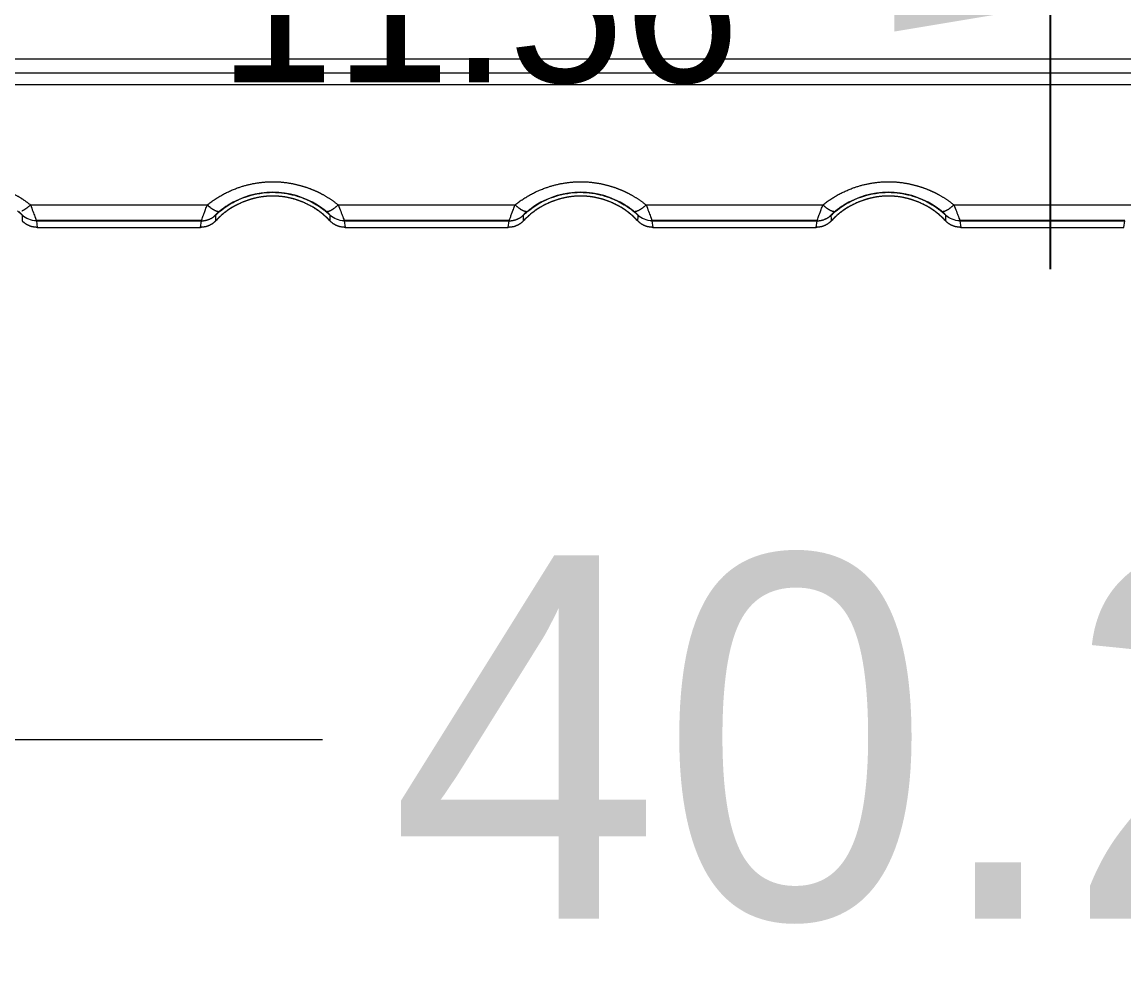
# Model space of a CAD drawing. Extents: x -778 to -614, y -2061 to -1833.
# Drawn here: x -686.39 to -675.78, y -1899.76 to -1890.55 of the extents above; entities that cross this region are included whole.
import ezdxf

# ---------------------------------------------------------------- set-up
doc = ezdxf.new("R2010")
doc.units = 0
doc.header["$MEASUREMENT"] = 0
doc.layers.add('3', color=7, linetype='Continuous')
doc.layers.add('TOP', color=7, linetype='Continuous')
doc.dimstyles.get("Standard").update_dxf_attribs({"dimtxt": 0.18, "dimasz": 0.18, "dimexe": 0.18, "dimexo": 0.0625, "dimgap": 0.09, "dimtad": 0, "dimtih": 1, "dimtoh": 1, "dimdec": 4, "dimzin": 0, "dimdsep": 46, "dimtxsty": 'Standard', "dimcen": 0.09, "dimadec": 0, "dimazin": 0, "dimtfac": 1, "dimtdec": 4, "dimtofl": 0, "dimtmove": 0, "dimatfit": 3, "dimfxl": 1, "dimtolj": 1, "dimtzin": 0, "dimarcsym": 0})

# ---------------------------------------------------------------- blocks, each defined once
blk = doc.blocks.new('*D78')
at = {"layer": 'Defpoints', "color": 0, "lineweight": 0}
for p in [(-688.046, -1885.07), (-676.489, -1885.071), (-676.489, -1890.391)]:
    blk.add_point(p, dxfattribs=at)
at = {"layer": 'TOP', "color": 92, "lineweight": -2}
for p, q in [((-688.046, -1886.658), (-688.046, -1892.931)), ((-676.489, -1886.659), (-676.489, -1892.931)), ((-686.546, -1890.391), (-686.026, -1890.391)), ((-677.989, -1890.391), (-678.51, -1890.391))]:
    blk.add_line(p, q, dxfattribs=at)
at = {"layer": 'TOP', "color": 92, "lineweight": 0}
for points in [[(-686.546, -1890.141), (-686.546, -1890.641), (-688.046, -1890.391)], [(-677.989, -1890.141), (-677.989, -1890.641), (-676.489, -1890.391)]]:
    blk.add_solid(points, dxfattribs=at)
at = {"layer": 'TOP', "color": 6, "lineweight": 0, "insert": (-682.268, -1890.391), "char_height": 1.5, "attachment_point": 5}
blk.add_mtext('\\A1; 11.56 ', dxfattribs=at)
blk = doc.blocks.new('*D82')
at = {"color": 0, "linetype": 'Continuous', "lineweight": 0}
for p, q in [((-697.091, -1877.465), (-697.091, -1897.642)), ((-656.891, -1877.465), (-656.891, -1897.642)), ((-696.911, -1897.462), (-683.498, -1897.462)), ((-657.071, -1897.462), (-670.485, -1897.462))]:
    blk.add_line(p, q, dxfattribs=at)
for points in [[(-696.911, -1897.432), (-696.911, -1897.492), (-697.091, -1897.462)], [(-657.071, -1897.432), (-657.071, -1897.492), (-656.891, -1897.462)]]:
    blk.add_solid(points, dxfattribs=at)
at = {"layer": 'Defpoints', "color": 0, "linetype": 'Continuous', "lineweight": 0}
for p in [(-697.091, -1877.402), (-656.891, -1877.402), (-656.891, -1897.462)]:
    blk.add_point(p, dxfattribs=at)
at = {"color": 0, "linetype": 'Continuous', "lineweight": 0, "insert": (-676.991, -1897.462), "char_height": 3.5, "attachment_point": 5}
blk.add_mtext('\\A1;40.20', dxfattribs=at)

msp = doc.modelspace()

# ---------------------------------------------------------------- linework, layer by layer
at = {"layer": '3', "color": 18, "linetype": 'Continuous', "lineweight": 0}
for p, q in [((-663.175, -1890.908), (-696.65, -1890.908)), ((-696.634, -1891.04), (-663.198, -1891.04)), ((-663.175, -1891.155), (-696.619, -1891.155)), ((-686.421, -1892.374), (-686.374, -1892.423)), ((-686.31, -1892.311), (-684.606, -1892.311)), ((-684.495, -1892.374), (-684.543, -1892.424)), ((-683.409, -1892.423), (-683.457, -1892.374)), ((-683.346, -1892.311), (-681.642, -1892.311)), ((-681.531, -1892.374), (-681.578, -1892.424)), ((-680.445, -1892.423), (-680.492, -1892.374)), ((-680.381, -1892.311), (-678.677, -1892.311)), ((-678.566, -1892.374), (-678.613, -1892.424)), ((-677.48, -1892.423), (-677.527, -1892.374)), ((-677.416, -1892.311), (-675.712, -1892.311)), ((-684.663, -1892.461), (-686.254, -1892.461)), ((-686.253, -1892.464), (-686.245, -1892.528)), ((-686.253, -1892.464), (-684.664, -1892.464)), ((-684.672, -1892.528), (-684.664, -1892.464)), ((-681.698, -1892.461), (-683.289, -1892.461)), ((-683.288, -1892.464), (-683.28, -1892.528)), ((-683.288, -1892.464), (-681.699, -1892.464)), ((-681.708, -1892.528), (-681.699, -1892.464)), ((-678.733, -1892.461), (-680.324, -1892.461)), ((-680.324, -1892.464), (-680.315, -1892.528)), ((-680.324, -1892.464), (-678.734, -1892.464)), ((-678.743, -1892.528), (-678.734, -1892.464)), ((-675.769, -1892.461), (-677.36, -1892.461)), ((-677.359, -1892.464), (-677.35, -1892.528)), ((-677.359, -1892.464), (-675.769, -1892.464)), ((-675.778, -1892.528), (-675.769, -1892.464))]:
    msp.add_line(p, q, dxfattribs=at)
at = {"layer": '3', "color": 213, "linetype": 'Continuous', "lineweight": 0}
for p, q in [((-686.245, -1892.528), (-684.672, -1892.528)), ((-686.245, -1892.528), (-684.672, -1892.528)), ((-683.28, -1892.528), (-681.708, -1892.528)), ((-683.28, -1892.528), (-681.708, -1892.528)), ((-680.315, -1892.528), (-678.743, -1892.528)), ((-680.315, -1892.528), (-678.743, -1892.528)), ((-677.35, -1892.528), (-675.778, -1892.528)), ((-677.35, -1892.528), (-675.778, -1892.528))]:
    msp.add_line(p, q, dxfattribs=at)
for points in [[(-686.394, -1892.368, 0), (-686.391, -1892.367, 0), (-686.388, -1892.366, 0), (-686.386, -1892.365, 0), (-686.383, -1892.364, 0), (-686.38, -1892.363, 0), (-686.378, -1892.361, 0), (-686.375, -1892.36, 0), (-686.372, -1892.358, 0), (-686.369, -1892.356, 0), (-686.366, -1892.355, 0), (-686.363, -1892.353, 0), (-686.36, -1892.351, 0), (-686.357, -1892.349, 0), (-686.354, -1892.347, 0), (-686.351, -1892.345, 0), (-686.348, -1892.343, 0), (-686.345, -1892.34, 0), (-686.342, -1892.338, 0), (-686.339, -1892.336, 0), (-686.336, -1892.333, 0), (-686.333, -1892.33, 0), (-686.33, -1892.328, 0), (-686.326, -1892.325, 0), (-686.323, -1892.322, 0), (-686.32, -1892.32, 0), (-686.317, -1892.317, 0), (-686.314, -1892.314, 0)], [(-684.606, -1892.311, 0), (-684.603, -1892.314, 0), (-684.6, -1892.317, 0), (-684.597, -1892.32, 0), (-684.594, -1892.322, 0), (-684.591, -1892.325, 0), (-684.587, -1892.328, 0), (-684.584, -1892.33, 0), (-684.581, -1892.333, 0), (-684.578, -1892.336, 0), (-684.575, -1892.338, 0), (-684.572, -1892.34, 0), (-684.569, -1892.343, 0), (-684.566, -1892.345, 0), (-684.563, -1892.347, 0), (-684.559, -1892.349, 0), (-684.557, -1892.351, 0), (-684.554, -1892.353, 0), (-684.551, -1892.355, 0), (-684.548, -1892.356, 0), (-684.545, -1892.358, 0), (-684.542, -1892.36, 0), (-684.539, -1892.361, 0), (-684.536, -1892.363, 0), (-684.534, -1892.364, 0), (-684.531, -1892.365, 0), (-684.528, -1892.366, 0), (-684.526, -1892.367, 0), (-684.523, -1892.368, 0), (-684.521, -1892.369, 0), (-684.518, -1892.37, 0), (-684.516, -1892.371, 0), (-684.513, -1892.372, 0), (-684.511, -1892.372, 0), (-684.509, -1892.373, 0), (-684.507, -1892.373, 0), (-684.504, -1892.373, 0), (-684.502, -1892.374, 0), (-684.5, -1892.374, 0), (-684.498, -1892.374, 0), (-684.496, -1892.374, 0), (-684.495, -1892.374, 0), (-684.493, -1892.374, 0), (-684.491, -1892.373, 0), (-684.489, -1892.373, 0), (-684.488, -1892.372, 0), (-684.486, -1892.372, 0), (-684.485, -1892.371, 0), (-684.483, -1892.37, 0), (-684.482, -1892.37, 0)], [(-683.472, -1892.369, 0), (-683.47, -1892.37, 0), (-683.469, -1892.37, 0), (-683.467, -1892.371, 0), (-683.466, -1892.372, 0), (-683.464, -1892.372, 0), (-683.463, -1892.373, 0), (-683.461, -1892.373, 0), (-683.459, -1892.374, 0), (-683.458, -1892.374, 0), (-683.456, -1892.374, 0), (-683.454, -1892.374, 0), (-683.452, -1892.374, 0), (-683.45, -1892.374, 0), (-683.448, -1892.373, 0), (-683.445, -1892.373, 0), (-683.443, -1892.373, 0), (-683.441, -1892.372, 0), (-683.439, -1892.372, 0), (-683.436, -1892.371, 0), (-683.434, -1892.37, 0), (-683.431, -1892.369, 0), (-683.429, -1892.368, 0), (-683.426, -1892.367, 0), (-683.424, -1892.366, 0), (-683.421, -1892.365, 0), (-683.418, -1892.364, 0), (-683.416, -1892.363, 0), (-683.413, -1892.361, 0), (-683.41, -1892.36, 0), (-683.407, -1892.358, 0), (-683.404, -1892.356, 0), (-683.401, -1892.355, 0), (-683.399, -1892.353, 0), (-683.396, -1892.351, 0), (-683.393, -1892.349, 0), (-683.39, -1892.347, 0), (-683.387, -1892.345, 0), (-683.384, -1892.343, 0), (-683.38, -1892.34, 0), (-683.377, -1892.338, 0), (-683.374, -1892.336, 0), (-683.371, -1892.333, 0), (-683.368, -1892.33, 0), (-683.365, -1892.328, 0), (-683.362, -1892.325, 0), (-683.358, -1892.322, 0), (-683.355, -1892.32, 0), (-683.352, -1892.317, 0), (-683.349, -1892.314, 0)], [(-681.642, -1892.311, 0), (-681.639, -1892.314, 0), (-681.635, -1892.317, 0), (-681.632, -1892.32, 0), (-681.629, -1892.322, 0), (-681.626, -1892.325, 0), (-681.623, -1892.328, 0), (-681.619, -1892.33, 0), (-681.616, -1892.333, 0), (-681.613, -1892.336, 0), (-681.61, -1892.338, 0), (-681.607, -1892.34, 0), (-681.604, -1892.343, 0), (-681.601, -1892.345, 0), (-681.598, -1892.347, 0), (-681.595, -1892.349, 0), (-681.592, -1892.351, 0), (-681.589, -1892.353, 0), (-681.586, -1892.355, 0), (-681.583, -1892.356, 0), (-681.58, -1892.358, 0), (-681.577, -1892.36, 0), (-681.574, -1892.361, 0), (-681.572, -1892.363, 0), (-681.569, -1892.364, 0), (-681.566, -1892.365, 0), (-681.564, -1892.366, 0), (-681.561, -1892.367, 0), (-681.558, -1892.368, 0), (-681.556, -1892.369, 0), (-681.553, -1892.37, 0), (-681.551, -1892.371, 0), (-681.549, -1892.372, 0), (-681.546, -1892.372, 0), (-681.544, -1892.373, 0), (-681.542, -1892.373, 0), (-681.54, -1892.373, 0), (-681.538, -1892.374, 0), (-681.536, -1892.374, 0), (-681.534, -1892.374, 0), (-681.532, -1892.374, 0), (-681.53, -1892.374, 0), (-681.528, -1892.374, 0), (-681.526, -1892.373, 0), (-681.525, -1892.373, 0), (-681.523, -1892.372, 0), (-681.521, -1892.372, 0), (-681.52, -1892.371, 0), (-681.518, -1892.37, 0), (-681.517, -1892.37, 0)], [(-680.507, -1892.369, 0), (-680.506, -1892.37, 0), (-680.504, -1892.37, 0), (-680.503, -1892.371, 0), (-680.501, -1892.372, 0), (-680.5, -1892.372, 0), (-680.498, -1892.373, 0), (-680.496, -1892.373, 0), (-680.495, -1892.374, 0), (-680.493, -1892.374, 0), (-680.491, -1892.374, 0), (-680.489, -1892.374, 0), (-680.487, -1892.374, 0), (-680.485, -1892.374, 0), (-680.483, -1892.373, 0), (-680.481, -1892.373, 0), (-680.478, -1892.373, 0), (-680.476, -1892.372, 0), (-680.474, -1892.372, 0), (-680.472, -1892.371, 0), (-680.469, -1892.37, 0), (-680.467, -1892.369, 0), (-680.464, -1892.368, 0), (-680.462, -1892.367, 0), (-680.459, -1892.366, 0), (-680.456, -1892.365, 0), (-680.454, -1892.364, 0), (-680.451, -1892.363, 0), (-680.448, -1892.361, 0), (-680.445, -1892.36, 0), (-680.443, -1892.358, 0), (-680.44, -1892.356, 0), (-680.437, -1892.355, 0), (-680.434, -1892.353, 0), (-680.431, -1892.351, 0), (-680.428, -1892.349, 0), (-680.425, -1892.347, 0), (-680.422, -1892.345, 0), (-680.419, -1892.343, 0), (-680.416, -1892.34, 0), (-680.413, -1892.338, 0), (-680.409, -1892.336, 0), (-680.406, -1892.333, 0), (-680.403, -1892.33, 0), (-680.4, -1892.328, 0), (-680.397, -1892.325, 0), (-680.394, -1892.322, 0), (-680.39, -1892.32, 0), (-680.387, -1892.317, 0), (-680.384, -1892.314, 0)], [(-678.677, -1892.311, 0), (-678.674, -1892.314, 0), (-678.671, -1892.317, 0), (-678.667, -1892.32, 0), (-678.664, -1892.322, 0), (-678.661, -1892.325, 0), (-678.658, -1892.328, 0), (-678.655, -1892.33, 0), (-678.652, -1892.333, 0), (-678.648, -1892.336, 0), (-678.645, -1892.338, 0), (-678.642, -1892.34, 0), (-678.639, -1892.343, 0), (-678.636, -1892.345, 0), (-678.633, -1892.347, 0), (-678.63, -1892.349, 0), (-678.627, -1892.351, 0), (-678.624, -1892.353, 0), (-678.621, -1892.355, 0), (-678.618, -1892.356, 0), (-678.615, -1892.358, 0), (-678.613, -1892.36, 0), (-678.61, -1892.361, 0), (-678.607, -1892.363, 0), (-678.604, -1892.364, 0), (-678.602, -1892.365, 0), (-678.599, -1892.366, 0), (-678.596, -1892.367, 0), (-678.594, -1892.368, 0), (-678.591, -1892.369, 0), (-678.589, -1892.37, 0), (-678.586, -1892.371, 0), (-678.584, -1892.372, 0), (-678.582, -1892.372, 0), (-678.579, -1892.373, 0), (-678.577, -1892.373, 0), (-678.575, -1892.373, 0), (-678.573, -1892.374, 0), (-678.571, -1892.374, 0), (-678.569, -1892.374, 0), (-678.567, -1892.374, 0), (-678.565, -1892.374, 0), (-678.563, -1892.374, 0), (-678.561, -1892.373, 0), (-678.56, -1892.373, 0), (-678.558, -1892.372, 0), (-678.557, -1892.372, 0), (-678.555, -1892.371, 0), (-678.554, -1892.37, 0), (-678.552, -1892.37, 0)], [(-677.542, -1892.369, 0), (-677.541, -1892.37, 0), (-677.539, -1892.37, 0), (-677.538, -1892.371, 0), (-677.536, -1892.372, 0), (-677.535, -1892.372, 0), (-677.533, -1892.373, 0), (-677.532, -1892.373, 0), (-677.53, -1892.374, 0), (-677.528, -1892.374, 0), (-677.526, -1892.374, 0), (-677.524, -1892.374, 0), (-677.522, -1892.374, 0), (-677.52, -1892.374, 0), (-677.518, -1892.373, 0), (-677.516, -1892.373, 0), (-677.514, -1892.373, 0), (-677.511, -1892.372, 0), (-677.509, -1892.372, 0), (-677.507, -1892.371, 0), (-677.504, -1892.37, 0), (-677.502, -1892.369, 0), (-677.499, -1892.368, 0), (-677.497, -1892.367, 0), (-677.494, -1892.366, 0), (-677.492, -1892.365, 0), (-677.489, -1892.364, 0), (-677.486, -1892.363, 0), (-677.483, -1892.361, 0), (-677.481, -1892.36, 0), (-677.478, -1892.358, 0), (-677.475, -1892.356, 0), (-677.472, -1892.355, 0), (-677.469, -1892.353, 0), (-677.466, -1892.351, 0), (-677.463, -1892.349, 0), (-677.46, -1892.347, 0), (-677.457, -1892.345, 0), (-677.454, -1892.343, 0), (-677.451, -1892.34, 0), (-677.448, -1892.338, 0), (-677.445, -1892.336, 0), (-677.442, -1892.333, 0), (-677.438, -1892.33, 0), (-677.435, -1892.328, 0), (-677.432, -1892.325, 0), (-677.429, -1892.322, 0), (-677.426, -1892.32, 0), (-677.423, -1892.317, 0), (-677.419, -1892.314, 0)], [(-686.245, -1892.528, 0), (-686.248, -1892.528, 0), (-686.251, -1892.528, 0), (-686.254, -1892.527, 0), (-686.258, -1892.527, 0), (-686.261, -1892.527, 0), (-686.264, -1892.527, 0), (-686.267, -1892.526, 0), (-686.271, -1892.526, 0), (-686.274, -1892.525, 0), (-686.277, -1892.525, 0), (-686.28, -1892.524, 0), (-686.284, -1892.524, 0), (-686.287, -1892.523, 0), (-686.29, -1892.522, 0), (-686.293, -1892.522, 0), (-686.296, -1892.521, 0), (-686.3, -1892.52, 0), (-686.303, -1892.519, 0), (-686.306, -1892.518, 0), (-686.309, -1892.517, 0), (-686.312, -1892.516, 0), (-686.315, -1892.515, 0), (-686.318, -1892.514, 0), (-686.321, -1892.512, 0), (-686.324, -1892.511, 0), (-686.327, -1892.51, 0), (-686.33, -1892.508, 0), (-686.333, -1892.507, 0), (-686.336, -1892.505, 0), (-686.339, -1892.504, 0), (-686.342, -1892.502, 0), (-686.345, -1892.501, 0), (-686.348, -1892.499, 0), (-686.351, -1892.497, 0), (-686.353, -1892.496, 0), (-686.356, -1892.494, 0), (-686.359, -1892.492, 0), (-686.361, -1892.49, 0), (-686.364, -1892.488, 0), (-686.367, -1892.486, 0), (-686.369, -1892.484, 0), (-686.372, -1892.482, 0), (-686.374, -1892.48, 0), (-686.377, -1892.478, 0), (-686.379, -1892.476, 0), (-686.382, -1892.473, 0), (-686.384, -1892.471, 0), (-686.387, -1892.469, 0), (-686.389, -1892.466, 0)], [(-686.245, -1892.528, 0), (-686.248, -1892.528, 0), (-686.251, -1892.528, 0), (-686.254, -1892.527, 0), (-686.258, -1892.527, 0), (-686.261, -1892.527, 0), (-686.264, -1892.527, 0), (-686.267, -1892.526, 0), (-686.271, -1892.526, 0), (-686.274, -1892.525, 0), (-686.277, -1892.525, 0), (-686.28, -1892.524, 0), (-686.284, -1892.524, 0), (-686.287, -1892.523, 0), (-686.29, -1892.522, 0), (-686.293, -1892.522, 0), (-686.296, -1892.521, 0), (-686.3, -1892.52, 0), (-686.303, -1892.519, 0), (-686.306, -1892.518, 0), (-686.309, -1892.517, 0), (-686.312, -1892.516, 0), (-686.315, -1892.515, 0), (-686.318, -1892.514, 0), (-686.321, -1892.512, 0), (-686.324, -1892.511, 0), (-686.327, -1892.51, 0), (-686.33, -1892.508, 0), (-686.333, -1892.507, 0), (-686.336, -1892.505, 0), (-686.339, -1892.504, 0), (-686.342, -1892.502, 0), (-686.345, -1892.501, 0), (-686.348, -1892.499, 0), (-686.351, -1892.497, 0), (-686.353, -1892.496, 0), (-686.356, -1892.494, 0), (-686.359, -1892.492, 0), (-686.361, -1892.49, 0), (-686.364, -1892.488, 0), (-686.367, -1892.486, 0), (-686.369, -1892.484, 0), (-686.372, -1892.482, 0), (-686.374, -1892.48, 0), (-686.377, -1892.478, 0), (-686.379, -1892.476, 0), (-686.382, -1892.473, 0), (-686.384, -1892.471, 0), (-686.387, -1892.469, 0), (-686.389, -1892.466, 0)], [(-684.526, -1892.464, 0), (-684.528, -1892.467, 0), (-684.53, -1892.469, 0), (-684.533, -1892.471, 0), (-684.535, -1892.473, 0), (-684.537, -1892.476, 0), (-684.54, -1892.478, 0), (-684.542, -1892.48, 0), (-684.545, -1892.482, 0), (-684.547, -1892.484, 0), (-684.55, -1892.486, 0), (-684.553, -1892.488, 0), (-684.555, -1892.49, 0), (-684.558, -1892.492, 0), (-684.561, -1892.494, 0), (-684.564, -1892.496, 0), (-684.566, -1892.497, 0), (-684.569, -1892.499, 0), (-684.572, -1892.501, 0), (-684.575, -1892.502, 0), (-684.578, -1892.504, 0), (-684.581, -1892.505, 0), (-684.584, -1892.507, 0), (-684.586, -1892.508, 0), (-684.589, -1892.51, 0), (-684.592, -1892.511, 0), (-684.595, -1892.512, 0), (-684.599, -1892.514, 0), (-684.602, -1892.515, 0), (-684.605, -1892.516, 0), (-684.608, -1892.517, 0), (-684.611, -1892.518, 0), (-684.614, -1892.519, 0), (-684.617, -1892.52, 0), (-684.62, -1892.521, 0), (-684.624, -1892.522, 0), (-684.627, -1892.522, 0), (-684.63, -1892.523, 0), (-684.633, -1892.524, 0), (-684.636, -1892.524, 0), (-684.64, -1892.525, 0), (-684.643, -1892.525, 0), (-684.646, -1892.526, 0), (-684.649, -1892.526, 0), (-684.653, -1892.527, 0), (-684.656, -1892.527, 0), (-684.659, -1892.527, 0), (-684.662, -1892.527, 0), (-684.666, -1892.527, 0), (-684.669, -1892.528, 0)], [(-684.526, -1892.464, 0), (-684.528, -1892.466, 0), (-684.53, -1892.469, 0), (-684.533, -1892.471, 0), (-684.535, -1892.473, 0), (-684.537, -1892.476, 0), (-684.54, -1892.478, 0), (-684.542, -1892.48, 0), (-684.545, -1892.482, 0), (-684.547, -1892.484, 0), (-684.55, -1892.486, 0), (-684.553, -1892.488, 0), (-684.555, -1892.49, 0), (-684.558, -1892.492, 0), (-684.561, -1892.494, 0), (-684.564, -1892.496, 0), (-684.566, -1892.497, 0), (-684.569, -1892.499, 0), (-684.572, -1892.501, 0), (-684.575, -1892.502, 0), (-684.578, -1892.504, 0), (-684.581, -1892.505, 0), (-684.584, -1892.507, 0), (-684.586, -1892.508, 0), (-684.589, -1892.51, 0), (-684.592, -1892.511, 0), (-684.595, -1892.512, 0), (-684.599, -1892.514, 0), (-684.602, -1892.515, 0), (-684.605, -1892.516, 0), (-684.608, -1892.517, 0), (-684.611, -1892.518, 0), (-684.614, -1892.519, 0), (-684.617, -1892.52, 0), (-684.62, -1892.521, 0), (-684.624, -1892.522, 0), (-684.627, -1892.522, 0), (-684.63, -1892.523, 0), (-684.633, -1892.524, 0), (-684.636, -1892.524, 0), (-684.64, -1892.525, 0), (-684.643, -1892.525, 0), (-684.646, -1892.526, 0), (-684.649, -1892.526, 0), (-684.653, -1892.527, 0), (-684.656, -1892.527, 0), (-684.659, -1892.527, 0), (-684.662, -1892.527, 0), (-684.666, -1892.528, 0), (-684.669, -1892.528, 0)], [(-683.28, -1892.528, 0), (-683.283, -1892.528, 0), (-683.286, -1892.528, 0), (-683.29, -1892.527, 0), (-683.293, -1892.527, 0), (-683.296, -1892.527, 0), (-683.299, -1892.527, 0), (-683.303, -1892.526, 0), (-683.306, -1892.526, 0), (-683.309, -1892.525, 0), (-683.312, -1892.525, 0), (-683.316, -1892.524, 0), (-683.319, -1892.524, 0), (-683.322, -1892.523, 0), (-683.325, -1892.522, 0), (-683.329, -1892.522, 0), (-683.332, -1892.521, 0), (-683.335, -1892.52, 0), (-683.338, -1892.519, 0), (-683.341, -1892.518, 0), (-683.344, -1892.517, 0), (-683.347, -1892.516, 0), (-683.351, -1892.515, 0), (-683.354, -1892.514, 0), (-683.357, -1892.512, 0), (-683.36, -1892.511, 0), (-683.363, -1892.51, 0), (-683.366, -1892.508, 0), (-683.369, -1892.507, 0), (-683.372, -1892.505, 0), (-683.374, -1892.504, 0), (-683.377, -1892.502, 0), (-683.38, -1892.501, 0), (-683.383, -1892.499, 0), (-683.386, -1892.497, 0), (-683.389, -1892.496, 0), (-683.391, -1892.494, 0), (-683.394, -1892.492, 0), (-683.397, -1892.49, 0), (-683.399, -1892.488, 0), (-683.402, -1892.486, 0), (-683.405, -1892.484, 0), (-683.407, -1892.482, 0), (-683.41, -1892.48, 0), (-683.412, -1892.478, 0), (-683.415, -1892.476, 0), (-683.417, -1892.473, 0), (-683.419, -1892.471, 0), (-683.422, -1892.469, 0), (-683.424, -1892.466, 0)], [(-683.28, -1892.528, 0), (-683.283, -1892.528, 0), (-683.286, -1892.528, 0), (-683.29, -1892.527, 0), (-683.293, -1892.527, 0), (-683.296, -1892.527, 0), (-683.299, -1892.527, 0), (-683.303, -1892.526, 0), (-683.306, -1892.526, 0), (-683.309, -1892.525, 0), (-683.312, -1892.525, 0), (-683.316, -1892.524, 0), (-683.319, -1892.524, 0), (-683.322, -1892.523, 0), (-683.325, -1892.522, 0), (-683.329, -1892.522, 0), (-683.332, -1892.521, 0), (-683.335, -1892.52, 0), (-683.338, -1892.519, 0), (-683.341, -1892.518, 0), (-683.344, -1892.517, 0), (-683.347, -1892.516, 0), (-683.351, -1892.515, 0), (-683.354, -1892.514, 0), (-683.357, -1892.512, 0), (-683.36, -1892.511, 0), (-683.363, -1892.51, 0), (-683.366, -1892.508, 0), (-683.369, -1892.507, 0), (-683.372, -1892.505, 0), (-683.374, -1892.504, 0), (-683.377, -1892.502, 0), (-683.38, -1892.501, 0), (-683.383, -1892.499, 0), (-683.386, -1892.497, 0), (-683.389, -1892.496, 0), (-683.391, -1892.494, 0), (-683.394, -1892.492, 0), (-683.397, -1892.49, 0), (-683.399, -1892.488, 0), (-683.402, -1892.486, 0), (-683.405, -1892.484, 0), (-683.407, -1892.482, 0), (-683.41, -1892.48, 0), (-683.412, -1892.478, 0), (-683.415, -1892.476, 0), (-683.417, -1892.473, 0), (-683.419, -1892.471, 0), (-683.422, -1892.469, 0), (-683.424, -1892.466, 0)], [(-681.561, -1892.464, 0), (-681.563, -1892.467, 0), (-681.566, -1892.469, 0), (-681.568, -1892.471, 0), (-681.57, -1892.473, 0), (-681.573, -1892.476, 0), (-681.575, -1892.478, 0), (-681.578, -1892.48, 0), (-681.58, -1892.482, 0), (-681.583, -1892.484, 0), (-681.585, -1892.486, 0), (-681.588, -1892.488, 0), (-681.591, -1892.49, 0), (-681.593, -1892.492, 0), (-681.596, -1892.494, 0), (-681.599, -1892.496, 0), (-681.602, -1892.497, 0), (-681.604, -1892.499, 0), (-681.607, -1892.501, 0), (-681.61, -1892.502, 0), (-681.613, -1892.504, 0), (-681.616, -1892.505, 0), (-681.619, -1892.507, 0), (-681.622, -1892.508, 0), (-681.625, -1892.51, 0), (-681.628, -1892.511, 0), (-681.631, -1892.512, 0), (-681.634, -1892.514, 0), (-681.637, -1892.515, 0), (-681.64, -1892.516, 0), (-681.643, -1892.517, 0), (-681.646, -1892.518, 0), (-681.649, -1892.519, 0), (-681.652, -1892.52, 0), (-681.656, -1892.521, 0), (-681.659, -1892.522, 0), (-681.662, -1892.522, 0), (-681.665, -1892.523, 0), (-681.668, -1892.524, 0), (-681.672, -1892.524, 0), (-681.675, -1892.525, 0), (-681.678, -1892.525, 0), (-681.681, -1892.526, 0), (-681.685, -1892.526, 0), (-681.688, -1892.527, 0), (-681.691, -1892.527, 0), (-681.694, -1892.527, 0), (-681.698, -1892.527, 0), (-681.701, -1892.527, 0), (-681.704, -1892.528, 0)], [(-681.561, -1892.464, 0), (-681.563, -1892.466, 0), (-681.566, -1892.469, 0), (-681.568, -1892.471, 0), (-681.57, -1892.473, 0), (-681.573, -1892.476, 0), (-681.575, -1892.478, 0), (-681.578, -1892.48, 0), (-681.58, -1892.482, 0), (-681.583, -1892.484, 0), (-681.585, -1892.486, 0), (-681.588, -1892.488, 0), (-681.591, -1892.49, 0), (-681.593, -1892.492, 0), (-681.596, -1892.494, 0), (-681.599, -1892.496, 0), (-681.602, -1892.497, 0), (-681.604, -1892.499, 0), (-681.607, -1892.501, 0), (-681.61, -1892.502, 0), (-681.613, -1892.504, 0), (-681.616, -1892.505, 0), (-681.619, -1892.507, 0), (-681.622, -1892.508, 0), (-681.625, -1892.51, 0), (-681.628, -1892.511, 0), (-681.631, -1892.512, 0), (-681.634, -1892.514, 0), (-681.637, -1892.515, 0), (-681.64, -1892.516, 0), (-681.643, -1892.517, 0), (-681.646, -1892.518, 0), (-681.649, -1892.519, 0), (-681.652, -1892.52, 0), (-681.656, -1892.521, 0), (-681.659, -1892.522, 0), (-681.662, -1892.522, 0), (-681.665, -1892.523, 0), (-681.668, -1892.524, 0), (-681.672, -1892.524, 0), (-681.675, -1892.525, 0), (-681.678, -1892.525, 0), (-681.681, -1892.526, 0), (-681.685, -1892.526, 0), (-681.688, -1892.527, 0), (-681.691, -1892.527, 0), (-681.694, -1892.527, 0), (-681.698, -1892.527, 0), (-681.701, -1892.528, 0), (-681.704, -1892.528, 0)], [(-680.315, -1892.528, 0), (-680.318, -1892.528, 0), (-680.322, -1892.528, 0), (-680.325, -1892.527, 0), (-680.328, -1892.527, 0), (-680.331, -1892.527, 0), (-680.335, -1892.527, 0), (-680.338, -1892.526, 0), (-680.341, -1892.526, 0), (-680.344, -1892.525, 0), (-680.348, -1892.525, 0), (-680.351, -1892.524, 0), (-680.354, -1892.524, 0), (-680.357, -1892.523, 0), (-680.361, -1892.522, 0), (-680.364, -1892.522, 0), (-680.367, -1892.521, 0), (-680.37, -1892.52, 0), (-680.373, -1892.519, 0), (-680.376, -1892.518, 0), (-680.38, -1892.517, 0), (-680.383, -1892.516, 0), (-680.386, -1892.515, 0), (-680.389, -1892.514, 0), (-680.392, -1892.512, 0), (-680.395, -1892.511, 0), (-680.398, -1892.51, 0), (-680.401, -1892.508, 0), (-680.404, -1892.507, 0), (-680.407, -1892.505, 0), (-680.41, -1892.504, 0), (-680.413, -1892.502, 0), (-680.415, -1892.501, 0), (-680.418, -1892.499, 0), (-680.421, -1892.497, 0), (-680.424, -1892.496, 0), (-680.427, -1892.494, 0), (-680.429, -1892.492, 0), (-680.432, -1892.49, 0), (-680.435, -1892.488, 0), (-680.437, -1892.486, 0), (-680.44, -1892.484, 0), (-680.442, -1892.482, 0), (-680.445, -1892.48, 0), (-680.447, -1892.478, 0), (-680.45, -1892.476, 0), (-680.452, -1892.473, 0), (-680.455, -1892.471, 0), (-680.457, -1892.469, 0), (-680.459, -1892.466, 0)], [(-680.315, -1892.528, 0), (-680.318, -1892.528, 0), (-680.322, -1892.528, 0), (-680.325, -1892.527, 0), (-680.328, -1892.527, 0), (-680.331, -1892.527, 0), (-680.335, -1892.527, 0), (-680.338, -1892.526, 0), (-680.341, -1892.526, 0), (-680.344, -1892.525, 0), (-680.348, -1892.525, 0), (-680.351, -1892.524, 0), (-680.354, -1892.524, 0), (-680.357, -1892.523, 0), (-680.361, -1892.522, 0), (-680.364, -1892.522, 0), (-680.367, -1892.521, 0), (-680.37, -1892.52, 0), (-680.373, -1892.519, 0), (-680.376, -1892.518, 0), (-680.38, -1892.517, 0), (-680.383, -1892.516, 0), (-680.386, -1892.515, 0), (-680.389, -1892.514, 0), (-680.392, -1892.512, 0), (-680.395, -1892.511, 0), (-680.398, -1892.51, 0), (-680.401, -1892.508, 0), (-680.404, -1892.507, 0), (-680.407, -1892.505, 0), (-680.41, -1892.504, 0), (-680.413, -1892.502, 0), (-680.415, -1892.501, 0), (-680.418, -1892.499, 0), (-680.421, -1892.497, 0), (-680.424, -1892.496, 0), (-680.427, -1892.494, 0), (-680.429, -1892.492, 0), (-680.432, -1892.49, 0), (-680.435, -1892.488, 0), (-680.437, -1892.486, 0), (-680.44, -1892.484, 0), (-680.442, -1892.482, 0), (-680.445, -1892.48, 0), (-680.447, -1892.478, 0), (-680.45, -1892.476, 0), (-680.452, -1892.473, 0), (-680.455, -1892.471, 0), (-680.457, -1892.469, 0), (-680.459, -1892.466, 0)], [(-678.596, -1892.464, 0), (-678.599, -1892.467, 0), (-678.601, -1892.469, 0), (-678.603, -1892.471, 0), (-678.606, -1892.473, 0), (-678.608, -1892.476, 0), (-678.61, -1892.478, 0), (-678.613, -1892.48, 0), (-678.615, -1892.482, 0), (-678.618, -1892.484, 0), (-678.621, -1892.486, 0), (-678.623, -1892.488, 0), (-678.626, -1892.49, 0), (-678.629, -1892.492, 0), (-678.631, -1892.494, 0), (-678.634, -1892.496, 0), (-678.637, -1892.497, 0), (-678.64, -1892.499, 0), (-678.642, -1892.501, 0), (-678.645, -1892.502, 0), (-678.648, -1892.504, 0), (-678.651, -1892.505, 0), (-678.654, -1892.507, 0), (-678.657, -1892.508, 0), (-678.66, -1892.51, 0), (-678.663, -1892.511, 0), (-678.666, -1892.512, 0), (-678.669, -1892.514, 0), (-678.672, -1892.515, 0), (-678.675, -1892.516, 0), (-678.678, -1892.517, 0), (-678.681, -1892.518, 0), (-678.685, -1892.519, 0), (-678.688, -1892.52, 0), (-678.691, -1892.521, 0), (-678.694, -1892.522, 0), (-678.697, -1892.522, 0), (-678.7, -1892.523, 0), (-678.704, -1892.524, 0), (-678.707, -1892.524, 0), (-678.71, -1892.525, 0), (-678.713, -1892.525, 0), (-678.717, -1892.526, 0), (-678.72, -1892.526, 0), (-678.723, -1892.527, 0), (-678.726, -1892.527, 0), (-678.73, -1892.527, 0), (-678.733, -1892.527, 0), (-678.736, -1892.527, 0), (-678.74, -1892.528, 0)], [(-678.596, -1892.464, 0), (-678.599, -1892.466, 0), (-678.601, -1892.469, 0), (-678.603, -1892.471, 0), (-678.606, -1892.473, 0), (-678.608, -1892.476, 0), (-678.61, -1892.478, 0), (-678.613, -1892.48, 0), (-678.615, -1892.482, 0), (-678.618, -1892.484, 0), (-678.621, -1892.486, 0), (-678.623, -1892.488, 0), (-678.626, -1892.49, 0), (-678.629, -1892.492, 0), (-678.631, -1892.494, 0), (-678.634, -1892.496, 0), (-678.637, -1892.497, 0), (-678.64, -1892.499, 0), (-678.642, -1892.501, 0), (-678.645, -1892.502, 0), (-678.648, -1892.504, 0), (-678.651, -1892.505, 0), (-678.654, -1892.507, 0), (-678.657, -1892.508, 0), (-678.66, -1892.51, 0), (-678.663, -1892.511, 0), (-678.666, -1892.512, 0), (-678.669, -1892.514, 0), (-678.672, -1892.515, 0), (-678.675, -1892.516, 0), (-678.678, -1892.517, 0), (-678.681, -1892.518, 0), (-678.685, -1892.519, 0), (-678.688, -1892.52, 0), (-678.691, -1892.521, 0), (-678.694, -1892.522, 0), (-678.697, -1892.522, 0), (-678.7, -1892.523, 0), (-678.704, -1892.524, 0), (-678.707, -1892.524, 0), (-678.71, -1892.525, 0), (-678.713, -1892.525, 0), (-678.717, -1892.526, 0), (-678.72, -1892.526, 0), (-678.723, -1892.527, 0), (-678.726, -1892.527, 0), (-678.73, -1892.527, 0), (-678.733, -1892.527, 0), (-678.736, -1892.528, 0), (-678.74, -1892.528, 0)], [(-677.35, -1892.528, 0), (-677.354, -1892.528, 0), (-677.357, -1892.528, 0), (-677.36, -1892.527, 0), (-677.363, -1892.527, 0), (-677.367, -1892.527, 0), (-677.37, -1892.527, 0), (-677.373, -1892.526, 0), (-677.376, -1892.526, 0), (-677.38, -1892.525, 0), (-677.383, -1892.525, 0), (-677.386, -1892.524, 0), (-677.389, -1892.524, 0), (-677.393, -1892.523, 0), (-677.396, -1892.522, 0), (-677.399, -1892.522, 0), (-677.402, -1892.521, 0), (-677.405, -1892.52, 0), (-677.409, -1892.519, 0), (-677.412, -1892.518, 0), (-677.415, -1892.517, 0), (-677.418, -1892.516, 0), (-677.421, -1892.515, 0), (-677.424, -1892.514, 0), (-677.427, -1892.512, 0), (-677.43, -1892.511, 0), (-677.433, -1892.51, 0), (-677.436, -1892.508, 0), (-677.439, -1892.507, 0), (-677.442, -1892.505, 0), (-677.445, -1892.504, 0), (-677.448, -1892.502, 0), (-677.451, -1892.501, 0), (-677.454, -1892.499, 0), (-677.456, -1892.497, 0), (-677.459, -1892.496, 0), (-677.462, -1892.494, 0), (-677.465, -1892.492, 0), (-677.467, -1892.49, 0), (-677.47, -1892.488, 0), (-677.473, -1892.486, 0), (-677.475, -1892.484, 0), (-677.478, -1892.482, 0), (-677.48, -1892.48, 0), (-677.483, -1892.478, 0), (-677.485, -1892.476, 0), (-677.488, -1892.473, 0), (-677.49, -1892.471, 0), (-677.492, -1892.469, 0), (-677.495, -1892.466, 0)], [(-677.35, -1892.528, 0), (-677.354, -1892.528, 0), (-677.357, -1892.528, 0), (-677.36, -1892.527, 0), (-677.363, -1892.527, 0), (-677.367, -1892.527, 0), (-677.37, -1892.527, 0), (-677.373, -1892.526, 0), (-677.376, -1892.526, 0), (-677.38, -1892.525, 0), (-677.383, -1892.525, 0), (-677.386, -1892.524, 0), (-677.389, -1892.524, 0), (-677.393, -1892.523, 0), (-677.396, -1892.522, 0), (-677.399, -1892.522, 0), (-677.402, -1892.521, 0), (-677.405, -1892.52, 0), (-677.409, -1892.519, 0), (-677.412, -1892.518, 0), (-677.415, -1892.517, 0), (-677.418, -1892.516, 0), (-677.421, -1892.515, 0), (-677.424, -1892.514, 0), (-677.427, -1892.512, 0), (-677.43, -1892.511, 0), (-677.433, -1892.51, 0), (-677.436, -1892.508, 0), (-677.439, -1892.507, 0), (-677.442, -1892.505, 0), (-677.445, -1892.504, 0), (-677.448, -1892.502, 0), (-677.451, -1892.501, 0), (-677.454, -1892.499, 0), (-677.456, -1892.497, 0), (-677.459, -1892.496, 0), (-677.462, -1892.494, 0), (-677.465, -1892.492, 0), (-677.467, -1892.49, 0), (-677.47, -1892.488, 0), (-677.473, -1892.486, 0), (-677.475, -1892.484, 0), (-677.478, -1892.482, 0), (-677.48, -1892.48, 0), (-677.483, -1892.478, 0), (-677.485, -1892.476, 0), (-677.488, -1892.473, 0), (-677.49, -1892.471, 0), (-677.492, -1892.469, 0), (-677.495, -1892.466, 0)]]:
    msp.add_polyline3d(points, dxfattribs=at)
at = {"layer": '3', "color": 18, "linetype": 'Continuous', "lineweight": 0}
for points, degree, knots in [([(-687.571, -1892.311), (-687.475, -1892.233), (-687.362, -1892.181), (-687.292, -1892.148), (-687.216, -1892.127), (-687.127, -1892.101), (-687.035, -1892.092), (-686.929, -1892.082), (-686.822, -1892.095), (-686.715, -1892.108), (-686.611, -1892.144), (-686.522, -1892.175), (-686.44, -1892.222), (-686.372, -1892.261), (-686.31, -1892.311)], 2, [0, 0, 0, 0.25, 0.25, 0.375, 0.375, 0.5, 0.5, 0.625, 0.625, 0.75, 0.75, 0.875, 0.875, 1, 1, 1]), ([(-684.606, -1892.311), (-684.474, -1892.204), (-684.313, -1892.147), (-684.214, -1892.111), (-684.109, -1892.097), (-684.003, -1892.082), (-683.896, -1892.091), (-683.801, -1892.099), (-683.708, -1892.125), (-683.631, -1892.146), (-683.557, -1892.18), (-683.443, -1892.232), (-683.346, -1892.311)], 2, [0, 0, 0, 0.25, 0.25, 0.375, 0.375, 0.5, 0.5, 0.625, 0.625, 0.75, 0.75, 1, 1, 1]), ([(-681.642, -1892.311), (-681.51, -1892.204), (-681.348, -1892.147), (-681.249, -1892.111), (-681.144, -1892.097), (-681.038, -1892.082), (-680.931, -1892.091), (-680.836, -1892.099), (-680.743, -1892.125), (-680.666, -1892.146), (-680.592, -1892.18), (-680.479, -1892.232), (-680.381, -1892.311)], 2, [0, 0, 0, 0.25, 0.25, 0.375, 0.375, 0.5, 0.5, 0.625, 0.625, 0.75, 0.75, 1, 1, 1]), ([(-678.677, -1892.311), (-678.545, -1892.204), (-678.384, -1892.147), (-678.285, -1892.111), (-678.18, -1892.097), (-678.074, -1892.082), (-677.966, -1892.091), (-677.871, -1892.099), (-677.779, -1892.125), (-677.701, -1892.146), (-677.628, -1892.18), (-677.514, -1892.232), (-677.416, -1892.311)], 2, [0, 0, 0, 0.25, 0.25, 0.375, 0.375, 0.5, 0.5, 0.625, 0.625, 0.75, 0.75, 1, 1, 1]), ([(-683.466, -1892.372), (-683.491, -1892.351), (-683.641, -1892.243), (-683.976, -1892.145), (-684.311, -1892.243), (-684.461, -1892.351), (-684.486, -1892.372)], 3, [0, 0, 0, 0, 0.088488, 0.5, 0.911512, 1, 1, 1, 1]), ([(-684.481, -1892.369), (-684.461, -1892.353), (-684.415, -1892.319), (-684.336, -1892.273), (-684.239, -1892.232), (-684.128, -1892.202), (-684.011, -1892.188), (-683.896, -1892.191), (-683.791, -1892.21), (-683.699, -1892.238), (-683.622, -1892.271), (-683.556, -1892.307), (-683.508, -1892.34), (-683.481, -1892.361), (-683.472, -1892.369)], 3, [0, 0, 0, 0, 0.073745, 0.161193, 0.257299, 0.361784, 0.470254, 0.574424, 0.670316, 0.756398, 0.833517, 0.902785, 0.965256, 1, 1, 1, 1]), ([(-680.501, -1892.372), (-680.527, -1892.351), (-680.676, -1892.243), (-681.011, -1892.145), (-681.347, -1892.243), (-681.496, -1892.351), (-681.521, -1892.372)], 3, [0, 0, 0, 0, 0.088488, 0.5, 0.911512, 1, 1, 1, 1]), ([(-681.516, -1892.369), (-681.496, -1892.353), (-681.45, -1892.319), (-681.371, -1892.273), (-681.274, -1892.232), (-681.164, -1892.202), (-681.046, -1892.188), (-680.931, -1892.191), (-680.826, -1892.21), (-680.735, -1892.238), (-680.657, -1892.271), (-680.592, -1892.307), (-680.543, -1892.34), (-680.516, -1892.361), (-680.507, -1892.369)], 3, [0, 0, 0, 0, 0.073745, 0.161193, 0.257299, 0.361784, 0.470254, 0.574424, 0.670316, 0.756398, 0.833517, 0.902785, 0.965256, 1, 1, 1, 1]), ([(-677.537, -1892.372), (-677.562, -1892.351), (-677.711, -1892.243), (-678.047, -1892.145), (-678.382, -1892.243), (-678.531, -1892.351), (-678.557, -1892.372)], 3, [0, 0, 0, 0, 0.088488, 0.5, 0.911512, 1, 1, 1, 1]), ([(-678.551, -1892.369), (-678.531, -1892.353), (-678.486, -1892.319), (-678.406, -1892.273), (-678.309, -1892.232), (-678.199, -1892.202), (-678.081, -1892.188), (-677.966, -1892.191), (-677.861, -1892.21), (-677.77, -1892.238), (-677.692, -1892.271), (-677.627, -1892.307), (-677.578, -1892.34), (-677.551, -1892.361), (-677.542, -1892.369)], 3, [0, 0, 0, 0, 0.073745, 0.161193, 0.257299, 0.361784, 0.470254, 0.574424, 0.670316, 0.756398, 0.833517, 0.902785, 0.965256, 1, 1, 1, 1]), ([(-686.436, -1892.369), (-686.43, -1892.374), (-686.419, -1892.383), (-686.406, -1892.394), (-686.397, -1892.403), (-686.394, -1892.406), (-686.391, -1892.409)], 3, [0, 0, 0, 0, 0.216102, 0.426204, 0.615959, 1, 1, 1, 1]), ([(-686.31, -1892.311), (-686.294, -1892.354), (-686.261, -1892.437), (-686.256, -1892.455), (-686.253, -1892.464)], 3, [0, 0, 0, 0, 0.511088, 1, 1, 1, 1]), ([(-684.664, -1892.464), (-684.654, -1892.435), (-684.649, -1892.422), (-684.644, -1892.408), (-684.638, -1892.392), (-684.632, -1892.374), (-684.624, -1892.355), (-684.616, -1892.333), (-684.61, -1892.319), (-684.606, -1892.311)], 3, [0, 0, 0, 0, 0.489066, 0.572299, 0.656212, 0.740874, 0.826351, 0.912705, 1, 1, 1, 1]), ([(-684.526, -1892.41), (-684.51, -1892.394), (-684.498, -1892.383), (-684.487, -1892.374), (-684.481, -1892.369)], 3, [0, 0, 0, 0, 0.783898, 1, 1, 1, 1]), ([(-683.472, -1892.369), (-683.466, -1892.374), (-683.455, -1892.383), (-683.442, -1892.394), (-683.433, -1892.403), (-683.429, -1892.406), (-683.426, -1892.409)], 3, [0, 0, 0, 0, 0.216102, 0.426204, 0.615959, 1, 1, 1, 1]), ([(-683.346, -1892.311), (-683.329, -1892.354), (-683.296, -1892.437), (-683.291, -1892.455), (-683.288, -1892.464)], 3, [0, 0, 0, 0, 0.511087, 1, 1, 1, 1]), ([(-681.699, -1892.464), (-681.689, -1892.435), (-681.685, -1892.422), (-681.68, -1892.408), (-681.674, -1892.392), (-681.667, -1892.374), (-681.659, -1892.355), (-681.651, -1892.333), (-681.645, -1892.319), (-681.642, -1892.311)], 3, [0, 0, 0, 0, 0.489066, 0.572299, 0.656212, 0.740874, 0.826351, 0.912705, 1, 1, 1, 1]), ([(-681.562, -1892.41), (-681.546, -1892.394), (-681.533, -1892.383), (-681.522, -1892.374), (-681.516, -1892.369)], 3, [0, 0, 0, 0, 0.783898, 1, 1, 1, 1]), ([(-680.507, -1892.369), (-680.501, -1892.374), (-680.49, -1892.383), (-680.477, -1892.394), (-680.468, -1892.403), (-680.464, -1892.406), (-680.461, -1892.409)], 3, [0, 0, 0, 0, 0.216102, 0.426204, 0.615959, 1, 1, 1, 1]), ([(-680.381, -1892.311), (-680.364, -1892.354), (-680.332, -1892.437), (-680.326, -1892.455), (-680.324, -1892.464)], 3, [0, 0, 0, 0, 0.511087, 1, 1, 1, 1]), ([(-678.734, -1892.464), (-678.724, -1892.435), (-678.72, -1892.422), (-678.715, -1892.408), (-678.709, -1892.392), (-678.702, -1892.374), (-678.695, -1892.355), (-678.686, -1892.333), (-678.68, -1892.319), (-678.677, -1892.311)], 3, [0, 0, 0, 0, 0.489066, 0.572299, 0.656212, 0.740874, 0.826351, 0.912705, 1, 1, 1, 1]), ([(-678.597, -1892.41), (-678.581, -1892.394), (-678.568, -1892.383), (-678.557, -1892.374), (-678.551, -1892.369)], 3, [0, 0, 0, 0, 0.783898, 1, 1, 1, 1]), ([(-677.542, -1892.369), (-677.536, -1892.374), (-677.525, -1892.383), (-677.512, -1892.394), (-677.503, -1892.403), (-677.5, -1892.406), (-677.497, -1892.409)], 3, [0, 0, 0, 0, 0.216102, 0.426204, 0.615959, 1, 1, 1, 1]), ([(-677.416, -1892.311), (-677.399, -1892.354), (-677.367, -1892.437), (-677.361, -1892.455), (-677.359, -1892.464)], 3, [0, 0, 0, 0, 0.511087, 1, 1, 1, 1])]:
    msp.add_open_spline(points, degree=degree, knots=knots, dxfattribs=at)
at = {"layer": '3', "color": 213, "linetype": 'Continuous', "lineweight": 0}
for points, degree, knots in [([(-683.426, -1892.464), (-683.533, -1892.351), (-683.677, -1892.289), (-683.747, -1892.258), (-683.823, -1892.242), (-683.899, -1892.226), (-683.976, -1892.226), (-684.052, -1892.226), (-684.129, -1892.242), (-684.204, -1892.258), (-684.275, -1892.289), (-684.419, -1892.35), (-684.526, -1892.464)], 2, [0, 0, 0, 0.25, 0.25, 0.375, 0.375, 0.5, 0.5, 0.625, 0.625, 0.75, 0.75, 1, 1, 1]), ([(-683.426, -1892.464), (-683.461, -1892.428), (-683.616, -1892.292), (-683.976, -1892.176), (-684.336, -1892.292), (-684.492, -1892.428), (-684.526, -1892.464)], 3, [0, 0, 0, 0, 0.121771, 0.5, 0.878229, 1, 1, 1, 1]), ([(-680.462, -1892.464), (-680.568, -1892.351), (-680.712, -1892.289), (-680.782, -1892.258), (-680.859, -1892.242), (-680.934, -1892.226), (-681.011, -1892.226), (-681.087, -1892.226), (-681.164, -1892.242), (-681.239, -1892.258), (-681.311, -1892.289), (-681.454, -1892.35), (-681.561, -1892.464)], 2, [0, 0, 0, 0.25, 0.25, 0.375, 0.375, 0.5, 0.5, 0.625, 0.625, 0.75, 0.75, 1, 1, 1]), ([(-680.462, -1892.464), (-680.496, -1892.428), (-680.651, -1892.292), (-681.011, -1892.176), (-681.371, -1892.292), (-681.527, -1892.428), (-681.561, -1892.464)], 3, [0, 0, 0, 0, 0.121771, 0.5, 0.878229, 1, 1, 1, 1]), ([(-677.497, -1892.464), (-677.603, -1892.351), (-677.747, -1892.289), (-677.818, -1892.258), (-677.894, -1892.242), (-677.969, -1892.226), (-678.047, -1892.226), (-678.123, -1892.226), (-678.199, -1892.242), (-678.274, -1892.258), (-678.346, -1892.289), (-678.489, -1892.35), (-678.596, -1892.464)], 2, [0, 0, 0, 0.25, 0.25, 0.375, 0.375, 0.5, 0.5, 0.625, 0.625, 0.75, 0.75, 1, 1, 1]), ([(-677.497, -1892.464), (-677.531, -1892.428), (-677.686, -1892.292), (-678.047, -1892.176), (-678.407, -1892.292), (-678.562, -1892.428), (-678.596, -1892.464)], 3, [0, 0, 0, 0, 0.121771, 0.5, 0.878229, 1, 1, 1, 1])]:
    msp.add_open_spline(points, degree=degree, knots=knots, dxfattribs=at)
at = {"layer": '3', "color": 18, "linetype": 'Continuous', "lineweight": 0}
for points in [[(-686.391, -1892.41), (-686.391, -1892.428), (-686.391, -1892.446), (-686.391, -1892.464)], [(-686.253, -1892.464), (-686.304, -1892.464), (-686.354, -1892.444), (-686.391, -1892.41)], [(-684.526, -1892.464), (-684.526, -1892.446), (-684.526, -1892.428), (-684.526, -1892.41)], [(-683.426, -1892.41), (-683.426, -1892.428), (-683.426, -1892.446), (-683.426, -1892.464)], [(-683.288, -1892.464), (-683.339, -1892.464), (-683.389, -1892.444), (-683.426, -1892.41)], [(-681.561, -1892.464), (-681.561, -1892.446), (-681.561, -1892.428), (-681.562, -1892.41)], [(-680.461, -1892.41), (-680.461, -1892.428), (-680.462, -1892.446), (-680.462, -1892.464)], [(-680.324, -1892.464), (-680.374, -1892.464), (-680.424, -1892.444), (-680.461, -1892.41)], [(-678.596, -1892.464), (-678.596, -1892.446), (-678.597, -1892.428), (-678.597, -1892.41)], [(-677.496, -1892.41), (-677.497, -1892.428), (-677.497, -1892.446), (-677.497, -1892.464)], [(-677.359, -1892.464), (-677.409, -1892.464), (-677.46, -1892.444), (-677.496, -1892.41)]]:
    msp.add_open_spline(points, degree=3, dxfattribs=at)
for points in [[(-684.664, -1892.464), (-684.611, -1892.464), (-684.563, -1892.444), (-684.526, -1892.41)], [(-681.699, -1892.464), (-681.647, -1892.464), (-681.599, -1892.444), (-681.562, -1892.41)], [(-678.734, -1892.464), (-678.682, -1892.464), (-678.634, -1892.444), (-678.597, -1892.41)]]:
    msp.add_rational_spline(points, [1.0072554206, 0.985369187956, 1.01299840097, 1.09014305965], degree=3, dxfattribs=at)

# ---------------------------------------------------------------- dimensions: what is measured, and where the dimension line sits
at = {"linetype": 'Continuous', "lineweight": 0}
dim = msp.add_linear_dim(base=(-656.891, -1897.462), p1=(-697.091, -1877.402), p2=(-656.891, -1877.402), dimstyle='Standard', override={"dimtxt": 3.5, "dimdec": 2, "dimdsep": 0, "dimtdec": 2, "dimlwd": 0, "dimlwe": 0}, dxfattribs=at)
dim.commit()
dim.dimension.update_dxf_attribs({"geometry": '*D82', "text_midpoint": (-676.991, -1897.462)})
at = {"layer": 'TOP', "lineweight": 0}
dim = msp.add_linear_dim(base=(-676.489, -1890.391), p1=(-688.046, -1885.07), p2=(-676.489, -1885.071), text=' <> ', dimstyle='Standard', override={"dimtxt": 1.5, "dimasz": 1.5, "dimexe": 2.54, "dimexo": 1.5875, "dimgap": 0.508, "dimdec": 2, "dimblk1": 'CLOSEDBLANK', "dimblk2": 'CLOSEDBLANK', "dimclrd": 92, "dimclre": 92, "dimclrt": 6, "dimtp": 0.003937, "dimtm": -0.003937, "dimtdec": 2}, dxfattribs=at)
dim.commit()
dim.dimension.update_dxf_attribs({"geometry": '*D78', "text_midpoint": (-682.268, -1890.391)})

doc.saveas('drawing.dxf')
